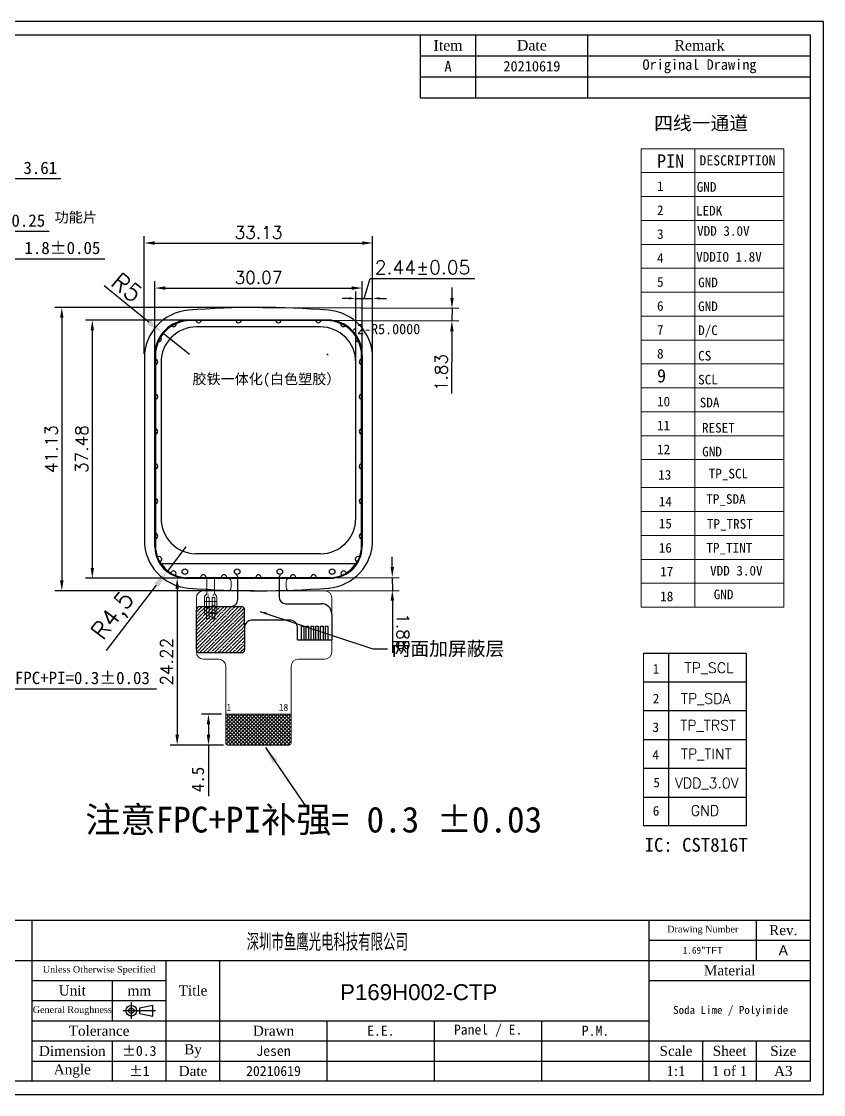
# Model space of a CAD drawing. Header units: millimetres. Extents: x -211 to 1637, y 270 to 770.
# Drawn here: x -93.9 to 22.5, y 455.5 to 611.3 of the extents above; entities that cross this region are included whole.
import ezdxf

# ---------------------------------------------------------------- set-up
doc = ezdxf.new("R2010")
doc.units = ezdxf.units.MM
doc.linetypes.add('CENTER', pattern=[22, 20, -1, 0, -1])
for name, color, linetype in [('BZ', 210, 'Continuous'), ('DIM', 4, 'Continuous'), ('dimension', 3, 'Continuous'), ('FPC', 5, 'Continuous'), ('Frame', 7, 'Continuous'), ('标注', 3, 'Continuous')]:
    doc.layers.add(name, color=color, linetype=linetype)
doc.layers.add('C00-FF-00', color=3, linetype='Continuous', true_color=0x00ff00)
doc.layers.add('DWG', color=7, linetype='Continuous', lineweight=18)
doc.styles.get("Standard").update_dxf_attribs({"font": 'txt', "bigfont": 'gbcbig.shx'})
doc.styles.add('宋体', font='')
doc.styles.get('宋体').set_extended_font_data('SimSun')
doc.dimstyles.new('ISO-25', dxfattribs={"dimtxt": 2.5, "dimasz": 2.5, "dimexe": 1.25, "dimexo": 0.625, "dimtad": 1, "dimtxsty": 'Standard', "dimcen": 2.5, "dimadec": 0, "dimazin": 0, "dimtfac": 1, "dimtmove": 0, "dimatfit": 3, "dimfxl": 1, "dimarcsym": 0})
doc.dimstyles.new('ISO-25$0', dxfattribs={"dimtxt": 1.8, "dimasz": 1.5, "dimexe": 1, "dimexo": 0.625, "dimtad": 1, "dimdsep": 46, "dimtxsty": 'Standard', "dimcen": 2.5, "dimclrd": 3, "dimclre": 3, "dimclrt": 3, "dimadec": 0, "dimazin": 0, "dimtfac": 1, "dimtmove": 0, "dimatfit": 3, "dimfxl": 1, "dimarcsym": 0})
doc.dimstyles.get("Standard").update_dxf_attribs({"dimtxt": 0.18, "dimasz": 0.18, "dimexe": 0.18, "dimexo": 0.0625, "dimgap": 0.09, "dimtad": 0, "dimtih": 1, "dimtoh": 1, "dimdec": 4, "dimzin": 0, "dimdsep": 46, "dimtxsty": 'Standard', "dimcen": 0.09, "dimadec": 0, "dimazin": 0, "dimtfac": 1, "dimtdec": 4, "dimtofl": 0, "dimtmove": 0, "dimatfit": 3, "dimfxl": 1, "dimtolj": 1, "dimtzin": 0, "dimarcsym": 0})
doc.dimstyles.new('副本 (2)Standard', dxfattribs={"dimscale": 2, "dimtxt": 1, "dimasz": 0.5, "dimexe": 0.5, "dimexo": 0.5, "dimgap": 0.3, "dimtad": 1, "dimzin": 0, "dimdsep": 46, "dimtxsty": 'Standard', "dimcen": 0, "dimclrd": 5, "dimclre": 5, "dimclrt": 256, "dimadec": 1, "dimazin": 0, "dimtol": 1, "dimtp": 0.05, "dimtm": 0.05, "dimtfac": 1, "dimtofl": 0, "dimtmove": 1, "dimatfit": 3, "dimfxl": 1, "dimtolj": 1, "dimtzin": 0, "dimarcsym": 0})

# ---------------------------------------------------------------- blocks, each defined once
blk = doc.blocks.new('*D45')
at = {"color": 0, "lineweight": -2}
for p, q in [((-45.56, 566.65), (-45.69, 566.53)), ((-45.38, 566.65), (-45.56, 566.65)), ((-49.54, 562.97), (-49.36, 562.97)), ((-49.45, 562.88), (-49.45, 563.06))]:
    blk.add_line(p, q, dxfattribs=at)
at = {"color": 0}
blk.add_solid([(-45.71, 566.55), (-45.67, 566.5), (-45.82, 566.4)], dxfattribs=at)
at = {"color": 0, "insert": (-40.6, 566.65), "char_height": 1.5, "attachment_point": 5, "style": '宋体'}
blk.add_mtext('\\A1;2-R5.0000', dxfattribs=at)
blk = doc.blocks.new('*D46')
at = {"layer": '标注', "color": 3, "lineweight": -2}
for p, q in [((-100.44, 576.84), (-101.94, 576.84)), ((-98.94, 570.69), (-98.94, 577.84)), ((-98.94, 576.84), (-97.14, 576.84)), ((-97.14, 567.74), (-97.14, 577.84)), ((-95.64, 576.84), (-81.79, 576.84))]:
    blk.add_line(p, q, dxfattribs=at)
at = {"layer": '标注', "color": 3}
for points in [[(-100.44, 577.09), (-100.44, 576.59), (-98.94, 576.84)], [(-95.64, 577.09), (-95.64, 576.59), (-97.14, 576.84)]]:
    blk.add_solid(points, dxfattribs=at)
at = {"layer": '标注', "color": 3, "insert": (-87.95, 578.43), "char_height": 1.8, "attachment_point": 5, "style": '宋体'}
blk.add_mtext('1.8%%P0.05', dxfattribs=at)
blk = doc.blocks.new('*D47')
at = {"color": 5, "lineweight": -2}
for p, q in [((-44.14, 571.11), (-43.27, 574.01)), ((-43.27, 574.01), (-28.07, 574.01)), ((-45.36, 561.43), (-45.36, 572.11)), ((-42.92, 561.43), (-42.92, 572.11)), ((-46.36, 571.11), (-47.36, 571.11)), ((-45.36, 571.11), (-42.92, 571.11)), ((-41.92, 571.11), (-40.92, 571.11))]:
    blk.add_line(p, q, dxfattribs=at)
at = {"color": 5}
for points in [[(-46.36, 571.28), (-46.36, 570.95), (-45.36, 571.11)], [(-41.92, 571.28), (-41.92, 570.95), (-42.92, 571.11)]]:
    blk.add_solid(points, dxfattribs=at)
at = {"insert": (-35.67, 575.61), "char_height": 2, "attachment_point": 5}
blk.add_mtext('\\A1;2.44±0.05', dxfattribs=at)
blk = doc.blocks.new('*D26')
at = {"layer": '标注', "color": 3, "lineweight": -2}
for p, q in [((-100.75, 568.67), (-100.75, 589.52)), ((-97.14, 567.74), (-97.14, 589.52)), ((-102.25, 588.52), (-103.75, 588.52)), ((-100.75, 588.52), (-97.14, 588.52)), ((-95.64, 588.52), (-88.18, 588.52))]:
    blk.add_line(p, q, dxfattribs=at)
at = {"layer": '标注', "color": 3}
for points in [[(-102.25, 588.77), (-102.25, 588.27), (-100.75, 588.52)], [(-95.64, 588.77), (-95.64, 588.27), (-97.14, 588.52)]]:
    blk.add_solid(points, dxfattribs=at)
at = {"layer": '标注', "color": 3, "insert": (-91.16, 590.05), "char_height": 1.8, "attachment_point": 5, "style": '宋体'}
blk.add_mtext('3.61', dxfattribs=at)
blk = doc.blocks.new('*D29')
at = {"layer": '标注', "color": 3, "lineweight": -2}
for p, q in [((-99.19, 568.86), (-99.19, 581.88)), ((-98.94, 568.86), (-98.94, 581.88)), ((-100.69, 580.88), (-102.19, 580.88)), ((-99.19, 580.88), (-98.94, 580.88)), ((-97.44, 580.88), (-89.85, 580.88))]:
    blk.add_line(p, q, dxfattribs=at)
at = {"layer": '标注', "color": 3}
for points in [[(-100.69, 581.13), (-100.69, 580.63), (-99.19, 580.88)], [(-97.44, 581.13), (-97.44, 580.63), (-98.94, 580.88)]]:
    blk.add_solid(points, dxfattribs=at)
at = {"layer": '标注', "color": 3, "insert": (-92.9, 582.4), "char_height": 1.8, "attachment_point": 5, "style": '宋体'}
blk.add_mtext('0.25', dxfattribs=at)
blk = doc.blocks.new('*D7')
at = {"color": 3, "lineweight": -2}
for p, q in [((-99.74, 525.4), (-99.74, 513.41)), ((-99.44, 525.4), (-99.44, 513.41)), ((-101.24, 514.41), (-102.74, 514.41)), ((-99.74, 514.41), (-99.44, 514.41)), ((-97.94, 514.41), (-74.29, 514.41))]:
    blk.add_line(p, q, dxfattribs=at)
at = {"color": 3}
for points in [[(-101.24, 514.66), (-101.24, 514.16), (-99.74, 514.41)], [(-97.94, 514.66), (-97.94, 514.16), (-99.44, 514.41)]]:
    blk.add_solid(points, dxfattribs=at)
at = {"color": 3, "insert": (-85.05, 516), "char_height": 1.8, "attachment_point": 5, "style": '宋体'}
blk.add_mtext('FPC+PI=0.3%%p0.03', dxfattribs=at)
blk = doc.blocks.new('*D9')
at = {"color": 3, "lineweight": -2}
for p, q in [((-64.88, 510.76), (-67.75, 510.76)), ((-66.75, 509.26), (-66.75, 507.76)), ((-64.58, 506.26), (-67.75, 506.26)), ((-66.75, 506.26), (-66.75, 498.86))]:
    blk.add_line(p, q, dxfattribs=at)
at = {"color": 3}
for points in [[(-67, 509.26), (-66.5, 509.26), (-66.75, 510.76)], [(-67, 507.76), (-66.5, 507.76), (-66.75, 506.26)]]:
    blk.add_solid(points, dxfattribs=at)
at = {"color": 3, "insert": (-68.28, 501.28), "char_height": 1.8, "attachment_point": 5, "rotation": 90, "style": '宋体'}
blk.add_mtext('4.5', dxfattribs=at)
blk = doc.blocks.new('*D34')
at = {"color": 3, "lineweight": -2}
for p, q in [((-74.52, 562.53), (-74.52, 573.61)), ((-44.45, 562.53), (-44.45, 573.61)), ((-73.02, 572.61), (-45.95, 572.61))]:
    blk.add_line(p, q, dxfattribs=at)
at = {"color": 3}
for points in [[(-73.02, 572.86), (-73.02, 572.36), (-74.52, 572.61)], [(-45.95, 572.86), (-45.95, 572.36), (-44.45, 572.61)]]:
    blk.add_solid(points, dxfattribs=at)
at = {"color": 3, "insert": (-59.49, 574.14), "char_height": 1.8, "attachment_point": 5}
blk.add_mtext('30.07', dxfattribs=at)
blk = doc.blocks.new('*D35')
at = {"color": 3, "lineweight": -2}
for p, q in [((-60.11, 567.97), (-84.61, 567.97)), ((-83.61, 566.47), (-83.61, 531.98)), ((-60.11, 530.48), (-84.61, 530.48))]:
    blk.add_line(p, q, dxfattribs=at)
at = {"color": 3}
for points in [[(-83.86, 566.47), (-83.36, 566.47), (-83.61, 567.97)], [(-83.86, 531.98), (-83.36, 531.98), (-83.61, 530.48)]]:
    blk.add_solid(points, dxfattribs=at)
at = {"color": 3, "insert": (-85.14, 549.23), "char_height": 1.8, "attachment_point": 5, "rotation": 90}
blk.add_mtext('37.48', dxfattribs=at)
blk = doc.blocks.new('*D36')
at = {"color": 3, "lineweight": -2}
for p, q in [((-60.11, 569.79), (-89.04, 569.79)), ((-88.04, 568.29), (-88.04, 530.16)), ((-60.11, 528.66), (-89.04, 528.66))]:
    blk.add_line(p, q, dxfattribs=at)
at = {"color": 3}
for points in [[(-88.29, 568.29), (-87.79, 568.29), (-88.04, 569.79)], [(-88.29, 530.16), (-87.79, 530.16), (-88.04, 528.66)]]:
    blk.add_solid(points, dxfattribs=at)
at = {"color": 3, "insert": (-89.56, 549.23), "char_height": 1.8, "attachment_point": 5, "rotation": 90}
blk.add_mtext('41.13', dxfattribs=at)
blk = doc.blocks.new('*D37')
at = {"color": 0, "lineweight": -2}
for p, q in [((-81.9, 572.96), (-75.36, 567.68)), ((-69.52, 562.97), (-73.41, 566.11))]:
    blk.add_line(p, q, dxfattribs=at)
at = {"color": 0}
blk.add_solid([(-75.1, 568), (-75.62, 567.35), (-73.41, 566.11)], dxfattribs=at)
at = {"color": 0, "insert": (-78.61, 572.71), "char_height": 2.5, "attachment_point": 5, "rotation": 321.0945}
blk.add_mtext('R5', dxfattribs=at)
blk = doc.blocks.new('*D38')
at = {"color": 0, "lineweight": -2}
for p, q in [((-70.02, 535.04), (-72.76, 531.47)), ((-81.54, 520), (-74.28, 529.48))]:
    blk.add_line(p, q, dxfattribs=at)
at = {"color": 0}
blk.add_solid([(-74.61, 529.73), (-73.95, 529.23), (-72.76, 531.47)], dxfattribs=at)
at = {"color": 0, "insert": (-80.41, 524.9), "char_height": 2.5, "attachment_point": 5, "rotation": 52.563}
blk.add_mtext('R4,5', dxfattribs=at)
blk = doc.blocks.new('*D10')
at = {"color": 3, "lineweight": -2}
for p, q in [((-31.4, 571.17), (-31.39, 572.67)), ((-58.86, 569.79), (-30.4, 569.67)), ((-31.4, 569.67), (-31.41, 567.84)), ((-58.87, 567.97), (-30.41, 567.84)), ((-31.42, 566.34), (-31.46, 557.31))]:
    blk.add_line(p, q, dxfattribs=at)
at = {"color": 3}
for points in [[(-31.65, 571.17), (-31.15, 571.17), (-31.4, 569.67)], [(-31.67, 566.35), (-31.17, 566.34), (-31.41, 567.84)]]:
    blk.add_solid(points, dxfattribs=at)
at = {"color": 3, "insert": (-32.97, 560.34), "char_height": 1.8, "attachment_point": 5, "rotation": 89.7468}
blk.add_mtext('1.83', dxfattribs=at)
blk = doc.blocks.new('*D39')
at = {"color": 3, "lineweight": -2}
for p, q in [((-40.07, 532.1), (-40.08, 533.6)), ((-58.47, 530.54), (-39.07, 530.6)), ((-40.07, 530.6), (-40.06, 528.72)), ((-58.46, 528.66), (-39.06, 528.72)), ((-40.06, 527.22), (-40.03, 519.67))]:
    blk.add_line(p, q, dxfattribs=at)
at = {"color": 3}
for points in [[(-39.82, 532.1), (-40.32, 532.1), (-40.07, 530.6)], [(-39.81, 527.22), (-40.31, 527.22), (-40.06, 528.72)]]:
    blk.add_solid(points, dxfattribs=at)
at = {"color": 3, "insert": (-38.52, 522.7), "char_height": 1.8, "attachment_point": 5, "rotation": 270.1799}
blk.add_mtext('1.88', dxfattribs=at)
blk = doc.blocks.new('*D42')
at = {"color": 3, "lineweight": -2}
for p, q in [((-76.06, 563.07), (-76.06, 580.15)), ((-42.92, 563.07), (-42.92, 580.15)), ((-74.56, 579.15), (-44.42, 579.15))]:
    blk.add_line(p, q, dxfattribs=at)
at = {"color": 3}
for points in [[(-74.56, 579.4), (-74.56, 578.9), (-76.06, 579.15)], [(-44.42, 579.4), (-44.42, 578.9), (-42.92, 579.15)]]:
    blk.add_solid(points, dxfattribs=at)
at = {"color": 3, "insert": (-59.49, 580.68), "char_height": 1.8, "attachment_point": 5}
blk.add_mtext('33.13', dxfattribs=at)
blk = doc.blocks.new('*D43')
at = {"color": 3, "lineweight": -2}
for p, q in [((-63.12, 530.48), (-72.29, 530.48)), ((-71.29, 528.98), (-71.29, 507.76)), ((-64.58, 506.26), (-72.29, 506.26))]:
    blk.add_line(p, q, dxfattribs=at)
at = {"color": 3}
for points in [[(-71.54, 528.98), (-71.04, 528.98), (-71.29, 530.48)], [(-71.54, 507.76), (-71.04, 507.76), (-71.29, 506.26)]]:
    blk.add_solid(points, dxfattribs=at)
at = {"color": 3, "insert": (-72.81, 518.37), "char_height": 1.8, "attachment_point": 5, "rotation": 90}
blk.add_mtext('24.22', dxfattribs=at)

msp = doc.modelspace()

# ---------------------------------------------------------------- hatches: boundary and pattern name
h = msp.add_hatch()
h.set_pattern_fill('ANSI35', color=256, scale=3, style=0)
h.set_pattern_definition([(45, (-527.4748, 414.4724), (-0.5303301, 0.5303301), []), (45, (-526.9445, 414.4724), (-0.5303301, 0.5303301), [0.9375, -0.1875, 0, -0.1875])])
h.paths.add_polyline_path([(-61.99765, 519.65227, 0.414213562), (-61.49765, 520.15227), (-61.49765, 523.38451), (-61.49765, 525.88451, 0.414213562), (-61.99765, 526.38451), (-63.49765, 526.38451), (-67.99765, 526.38451, 0.414213562), (-68.49765, 525.88451), (-68.49765, 520.15227, 0.414213562), (-67.99765, 519.65227)])
at = {"layer": 'DWG'}
h = msp.add_hatch(dxfattribs=at)
h.set_pattern_fill('ANSI37', color=0, scale=3, style=0)
h.set_pattern_definition([(45, (-273.08664, 436.4621), (-0.26516504, 0.26516504), []), (135, (-273.08664, 436.4621), (-0.26516504, -0.26516504), [])])
h.paths.add_polyline_path([(-55.0512, 506.25962, 0.414213562), (-54.7512, 506.55962), (-54.7512, 510.75983), (-64.2512, 510.75983), (-64.2512, 506.55962, 0.414213562), (-63.9512, 506.25962)])

# ---------------------------------------------------------------- linework, layer by layer
at = {"color": 0}
for p, q in [((-36.02936, 609.36594), (-36.02936, 600.2421)), ((-36.02936, 600.2421), (20.5778, 600.2421))]:
    msp.add_line(p, q, dxfattribs=at)
at = {"linetype": 'Continuous', "lineweight": 0}
for p, q in [((3.86439, 526.28335), (3.86439, 592.84252)), ((-3.92095, 589.37031), (16.76908, 589.37031)), ((-3.92095, 585.8981), (16.76908, 585.8981)), ((-3.92095, 582.42589), (16.76908, 582.42589)), ((-3.92095, 578.95368), (16.76908, 578.95368)), ((-3.92095, 575.48148), (16.76908, 575.48148)), ((-3.92095, 572.00927), (16.76908, 572.00927)), ((-3.92095, 568.53706), (16.76908, 568.53706)), ((-3.92095, 565.06485), (16.76908, 565.06485)), ((-3.92095, 561.59264), (16.76908, 561.59264)), ((-3.92095, 558.12043), (16.76908, 558.12043)), ((-3.92095, 554.64822), (16.76908, 554.64822)), ((-3.92095, 551.17601), (16.76908, 551.17601)), ((-3.92095, 547.7038), (16.76908, 547.7038)), ((-3.92095, 543.64439), (16.76908, 543.64439)), ((-3.92095, 540.17219), (16.76908, 540.17219)), ((-3.92095, 536.69998), (16.76908, 536.69998)), ((-3.92095, 533.22777), (16.76908, 533.22777)), ((-3.92095, 529.75556), (16.76908, 529.75556)), ((-3.92095, 526.28335), (16.76908, 526.28335))]:
    msp.add_line(p, q, dxfattribs=at)
at = {"color": 6, "linetype": 'Continuous'}
for p, q in [((-69.37559, 567.96851), (-49.60359, 567.96851)), ((-74.52559, 535.18451), (-74.52559, 562.81851)), ((-44.45359, 562.81851), (-44.45359, 535.18451)), ((-45.25459, 532.58451), (-73.72458, 532.58451))]:
    msp.add_line(p, q, dxfattribs=at)
at = {"color": 3}
for p, q in [((-50.51165, 566.96851), (-68.48365, 566.96851)), ((-73.63365, 561.81851), (-73.63365, 539.18451)), ((-45.36165, 539.18451), (-45.36165, 561.81851)), ((-50.48958, 534.03456), (-68.63959, 534.03456))]:
    msp.add_line(p, q, dxfattribs=at)
at = {"color": 7, "linetype": 'Continuous'}
for p, q in [((-76.057, 562.4476), (-76.057, 536.00542)), ((-42.92217, 536.00542), (-42.92217, 562.4476))]:
    msp.add_line(p, q, dxfattribs=at)
at = {"color": 0, "linetype": 'ByBlock'}
for p, q in [((-3.61833, 519.62105), (11.29245, 519.62105)), ((0.09401, 494.54895), (0.09401, 519.62105)), ((11.29245, 519.62105), (11.29245, 494.54895)), ((-3.61833, 515.44237), (11.29245, 515.44237)), ((-3.61833, 511.26369), (11.29245, 511.26369)), ((-3.61833, 507.085), (11.29245, 507.085)), ((-3.61833, 502.90632), (11.29245, 502.90632)), ((-3.61833, 498.72764), (11.29245, 498.72764)), ((11.29245, 494.54895), (-3.61833, 494.54895))]:
    msp.add_line(p, q, dxfattribs=at)
at = {"linetype": 'Continuous', "lineweight": 0}
msp.add_lwpolyline([(-3.92095, 526.28335), (-3.92095, 592.84252), (16.76908, 592.84252), (16.76908, 526.28335)], dxfattribs=at)
at = {"color": 7, "linetype": 'Continuous'}
for centre, radius, start, end in [((-69.08959, 562.4476), 6.96742, 94.5206123, 180), ((-59.48959, 441.02651), 128.76742, 85.4793877, 94.5206123), ((-49.88959, 562.4476), 6.96742, 0, 85.4793877), ((-69.08959, 536.00542), 6.96742, 180, 265.4793877), ((-49.88959, 536.00542), 6.96742, 274.5206123, 0), ((-59.48959, 657.42651), 128.76742, 265.4793877, 274.5206123)]:
    msp.add_arc(centre, radius, start, end, dxfattribs=at)
at = {"color": 6, "linetype": 'Continuous'}
for centre, radius, start, end in [((-69.37559, 562.81851), 5.15, 90, 180), ((-49.60359, 562.81851), 5.15, 0, 90), ((-69.78911, 535.22033), 4.73661, 180.4332691, 213.8125775), ((-49.19006, 535.22033), 4.73661, 326.1874225, 359.5667309)]:
    msp.add_arc(centre, radius, start, end, dxfattribs=at)
at = {"color": 3}
for centre, start, end in [((-68.48365, 561.81851), 90, 180), ((-50.51165, 561.81851), 0, 90), ((-68.48365, 539.18451), 180, 268.2648481), ((-50.51165, 539.18451), 270.245537, 0)]:
    msp.add_arc(centre, 5.15, start, end, dxfattribs=at)
at = {"layer": 'BZ'}
for p, q in [((-49.45297, 567.96851), (-69.52297, 567.96851)), ((-74.52297, 535.03851), (-74.52297, 562.96851)), ((-44.45297, 535.03851), (-44.45297, 562.96851)), ((-48.95297, 530.53851), (-70.02297, 530.53851))]:
    msp.add_line(p, q, dxfattribs=at)
for centre in [(-70.17797, 531.43851), (-62.58797, 531.43851), (-56.38797, 531.43851), (-48.79797, 531.43851)]:
    msp.add_circle(centre, 0.4, dxfattribs=at)
for centre, radius, start, end in [((-69.52297, 562.96851), 5, 90, 180), ((-71.82211, 567.40865), 0.4, 209.6812561, 25.0696623), ((-68.17297, 567.96851), 0.4, 180, 0), ((-62.38297, 567.96851), 0.4, 180, 0), ((-56.59297, 567.96851), 0.4, 180, 0), ((-50.80297, 567.96851), 0.4, 180, 0), ((-49.45297, 562.96851), 5, 0, 90), ((-47.15383, 567.40865), 0.4, 154.9303377, 330.3187439), ((-73.97792, 565.23863), 0.4, 245.2902247, 60.7053391), ((-44.99803, 565.23863), 0.4, 119.2946609, 294.7097753), ((-74.52297, 561.90351), 0.4, 270, 90), ((-44.45297, 561.90351), 0.4, 90, 270), ((-74.52297, 556.84351), 0.4, 270, 90), ((-44.45297, 556.84351), 0.4, 90, 270), ((-74.52297, 551.78351), 0.4, 270, 90), ((-44.45297, 551.78351), 0.4, 90, 270), ((-74.52297, 546.72351), 0.4, 270, 90), ((-44.45297, 546.72351), 0.4, 90, 270), ((-74.52297, 541.66351), 0.4, 270, 90), ((-44.45297, 541.66351), 0.4, 90, 270), ((-74.52297, 536.60351), 0.4, 270, 90), ((-44.45297, 536.60351), 0.4, 90, 270), ((-70.02297, 535.03851), 4.5, 180, 270), ((-48.95297, 535.03851), 4.5, 270, 0), ((-73.92929, 533.24109), 0.4, 266.9909652, 142.4264606), ((-45.04666, 533.24109), 0.4, 37.5735394, 273.0090348), ((-71.85539, 531.14849), 0.4, 307.0591535, 182.4946489), ((-47.12055, 531.14849), 0.4, 357.5053511, 232.9408465), ((-67.48797, 530.58851), 0.4, 352.8192442, 187.1807558), ((-64.48797, 530.58851), 0.4, 352.8192442, 187.1807558), ((-59.48797, 530.58851), 0.4, 352.8192442, 187.1807558), ((-54.48797, 530.58851), 0.4, 345.5224878, 194.4775122), ((-51.48797, 530.58851), 0.4, 352.8192442, 187.1807558)]:
    msp.add_arc(centre, radius, start, end, dxfattribs=at)
at = {"layer": 'DIM', "color": 0}
for p, q in [((-49.60197, 567.96851), (-69.37397, 567.96851)), ((-49.60197, 567.88851), (-69.37397, 567.88851)), ((-74.52397, 562.81851), (-74.52397, 535.18451)), ((-74.44397, 562.81851), (-74.44397, 535.18451)), ((-44.53197, 535.18451), (-44.53197, 562.81851)), ((-44.45197, 535.18451), (-44.45197, 562.81851)), ((-69.87397, 530.56451), (-49.10197, 530.56451)), ((-69.87397, 530.48451), (-52.11906, 530.48451)), ((-52.11906, 530.48451), (-49.10197, 530.48451))]:
    msp.add_line(p, q, dxfattribs=at)
for centre, radius, start, end in [((-69.37397, 562.81851), 5.15, 90, 180), ((-69.37397, 562.81851), 5.07, 90, 180), ((-49.60197, 562.81851), 5.15, 0, 90), ((-49.60197, 562.81851), 5.07, 0, 90), ((-69.7875, 535.22033), 4.73661, 180.4332691, 268.9539476), ((-69.7875, 535.22033), 4.65661, 180.4332691, 268.9539476), ((-49.18845, 535.22033), 4.65661, 271.0460524, 359.5667309), ((-49.18845, 535.22033), 4.73661, 271.0460524, 359.5667309)]:
    msp.add_arc(centre, radius, start, end, dxfattribs=at)
at = {"layer": 'DWG', "color": 30, "lineweight": 0}
for p, q in [((-63.45785, 529.15227), (-63.45785, 530.00228)), ((-55.45785, 530.00228), (-55.45785, 529.15227)), ((-63.95785, 528.65227), (-67.49713, 528.65227)), ((-54.95785, 528.65227), (-49.84912, 528.65227)), ((-68.49713, 527.65227), (-68.49713, 519.73285)), ((-67.03157, 527.68687), (-67.03157, 524.58687)), ((-67.03157, 527.68687), (-66.63157, 527.68687)), ((-66.63157, 527.68687), (-66.63157, 524.58687)), ((-66.23157, 527.68687), (-66.23157, 524.58687)), ((-66.23157, 527.68687), (-65.83157, 527.68687)), ((-65.83157, 527.68687), (-65.83157, 524.58687)), ((-48.84912, 527.65227), (-48.84912, 519.73285)), ((-67.49713, 518.73285), (-65.2512, 518.73285)), ((-64.2512, 517.73285), (-64.2512, 506.55962)), ((-54.7512, 517.73285), (-54.7512, 506.55962)), ((-49.84912, 518.73285), (-53.7512, 518.73285)), ((-55.0512, 506.25962), (-63.9512, 506.25962))]:
    msp.add_line(p, q, dxfattribs=at)
at = {"layer": 'DWG', "color": 0}
for p, q in [((-3.61833, 519.62105), (-3.61833, 494.54895)), ((-64.2512, 510.75983), (-54.7512, 510.75983))]:
    msp.add_line(p, q, dxfattribs=at)
at = {"layer": 'DWG', "color": 30, "lineweight": 0}
for points in [[(-67.03157, 524.58687), (-66.63157, 524.58687)], [(-66.23157, 524.58687), (-65.83157, 524.58687)]]:
    msp.add_lwpolyline(points, dxfattribs=at)
for centre, radius, start, end in [((-63.95785, 530.00228), 0.5, 0, 74.6796572), ((-54.95785, 530.00228), 0.5, 105.3203428, 180), ((-67.49713, 527.65227), 1, 90, 180), ((-63.95785, 529.15227), 0.5, 270, 0), ((-54.95785, 529.15227), 0.5, 180, 270), ((-49.84912, 527.65227), 1, 0, 90), ((-67.49713, 519.73285), 1, 180, 270), ((-49.84912, 519.73285), 1, 270, 0), ((-65.2512, 517.73285), 1, 0, 90), ((-53.7512, 517.73285), 1, 90, 180), ((-63.9512, 506.55962), 0.3, 180, 270), ((-55.0512, 506.55962), 0.3, 270, 0)]:
    msp.add_arc(centre, radius, start, end, dxfattribs=at)
at = {"layer": 'FPC', "lineweight": 5}
for p, q in [((-66.98141, 528.44288), (-66.98141, 530.53451)), ((-66.98141, 528.44288), (-66.98141, 530.53451)), ((-65.88174, 528.44288), (-65.88174, 530.53451)), ((-65.88174, 528.44288), (-65.88174, 530.53451)), ((-67.2193, 527.9729), (-67.09368, 528.12718)), ((-67.2193, 527.9729), (-67.09368, 528.12718)), ((-65.64385, 527.9729), (-65.76946, 528.12718)), ((-65.64385, 527.9729), (-65.76946, 528.12718)), ((-67.33157, 527.6572), (-67.33157, 525.38687)), ((-67.33157, 527.6572), (-67.33157, 525.38687)), ((-65.53157, 527.08687), (-67.33157, 527.08687)), ((-67.03157, 527.38687), (-67.03157, 526.38687)), ((-66.63157, 527.08687), (-67.03157, 527.08687)), ((-67.03157, 527.08687), (-67.03157, 526.38687)), ((-66.63157, 526.38687), (-66.63157, 527.38687)), ((-66.63157, 526.38687), (-66.63157, 527.08687)), ((-66.23157, 527.38687), (-66.23157, 526.58687)), ((-66.23157, 527.08687), (-66.23157, 526.58687)), ((-65.83157, 526.58687), (-65.83157, 527.38687)), ((-65.83157, 526.58687), (-65.83157, 527.08687)), ((-65.53157, 527.6572), (-65.53157, 525.38687)), ((-65.53157, 527.6572), (-65.53157, 525.38687)), ((-66.95657, 525.38687), (-67.33157, 525.38687)), ((-66.95657, 525.38687), (-67.33157, 525.38687)), ((-67.03157, 526.08687), (-67.03157, 525.53687)), ((-67.03157, 526.08687), (-67.03157, 525.53687)), ((-66.63157, 525.53687), (-66.63157, 526.08687)), ((-66.63157, 525.53687), (-66.63157, 526.08687)), ((-66.23157, 526.28687), (-66.23157, 525.53687)), ((-66.23157, 526.28687), (-66.23157, 525.53687)), ((-65.53157, 525.38687), (-65.90657, 525.38687)), ((-65.53157, 525.38687), (-65.90657, 525.38687)), ((-65.83157, 526.28687), (-65.83157, 525.53687)), ((-65.83157, 526.28687), (-65.83157, 525.53687))]:
    msp.add_line(p, q, dxfattribs=at)
at = {"layer": 'FPC', "color": 2}
for p, q in [((-62.49765, 527.38451), (-62.49765, 530.58451)), ((-56.49765, 530.58451), (-56.49765, 527.78451)), ((-55.49765, 526.78451), (-50.34765, 526.78451)), ((-68.49765, 520.15227), (-68.49765, 525.88451)), ((-67.99765, 526.38451), (-63.49765, 526.38451)), ((-63.49765, 526.38451), (-61.99765, 526.38451)), ((-61.49765, 523.38451), (-61.49765, 525.88451)), ((-48.84765, 525.28451), (-48.84765, 521.55227)), ((-54.84765, 524.38451), (-60.49765, 524.38451)), ((-53.26459, 521.55227), (-53.26459, 523.55227)), ((-53.26459, 523.55227), (-52.91459, 523.55227)), ((-52.91459, 523.55227), (-52.91459, 521.55227)), ((-52.56459, 521.55227), (-52.56459, 523.55227)), ((-52.56459, 523.55227), (-52.21459, 523.55227)), ((-52.21459, 523.55227), (-52.21459, 521.55227)), ((-51.86459, 521.55227), (-51.86459, 523.55227)), ((-51.86459, 523.55227), (-51.51459, 523.55227)), ((-51.51459, 523.55227), (-51.51459, 521.55227)), ((-51.16459, 521.55227), (-51.16459, 523.55227)), ((-51.16459, 523.55227), (-50.81459, 523.55227)), ((-50.81459, 523.55227), (-50.81459, 521.55227)), ((-50.46459, 521.55227), (-50.46459, 523.55227)), ((-50.46459, 523.55227), (-50.11459, 523.55227)), ((-50.11459, 523.55227), (-50.11459, 521.55227)), ((-49.76459, 521.55227), (-49.76459, 523.55227)), ((-49.76459, 523.55227), (-49.41459, 523.55227)), ((-49.41459, 523.55227), (-49.41459, 521.55227)), ((-61.49765, 523.38451), (-61.49765, 520.15227)), ((-53.84765, 521.55227), (-53.84765, 523.38451)), ((-53.84765, 521.55227), (-48.84765, 521.55227)), ((-53.26459, 521.55227), (-52.91459, 521.55227)), ((-52.56459, 521.55227), (-52.21459, 521.55227)), ((-51.86459, 521.55227), (-51.51459, 521.55227)), ((-51.16459, 521.55227), (-50.81459, 521.55227)), ((-50.46459, 521.55227), (-50.11459, 521.55227)), ((-49.76459, 521.55227), (-49.41459, 521.55227)), ((-61.99765, 519.65227), (-67.99765, 519.65227))]:
    msp.add_line(p, q, dxfattribs=at)
at = {"layer": 'FPC', "lineweight": 5}
msp.add_lwpolyline([(-66.70657, 525.38687), (-66.15657, 525.38687)], dxfattribs=at)
at = {"layer": 'FPC', "lineweight": 5, "ltscale": 2}
msp.add_lwpolyline([(-66.70657, 525.38687), (-66.15657, 525.38687)], dxfattribs=at)
at = {"layer": 'FPC', "lineweight": 5}
for centre in [(-66.03157, 526.43687), (-66.03157, 526.43687), (-66.83157, 526.23687), (-66.83157, 526.23687)]:
    msp.add_circle(centre, 0.125, dxfattribs=at)
at = {"layer": 'FPC', "color": 2}
for centre, radius, start, end in [((-62.99765, 530.58451), 0.5, 0, 53.1301023), ((-55.99765, 530.58451), 0.5, 126.8698977, 180), ((-63.49765, 527.38451), 1, 270, 0), ((-55.49765, 527.78451), 1, 180, 270), ((-50.34765, 525.28451), 1.5, 0, 90), ((-67.99765, 525.88451), 0.5, 90, 180), ((-61.99765, 525.88451), 0.5, 0, 90), ((-60.49765, 523.38451), 1, 90, 180), ((-54.84765, 523.38451), 1, 0, 90), ((-67.99765, 520.15227), 0.5, 180, 270), ((-61.99765, 520.15227), 0.5, 270, 0)]:
    msp.add_arc(centre, radius, start, end, dxfattribs=at)
at = {"layer": 'FPC', "lineweight": 5}
for centre, radius, start, end in [((-67.48141, 528.44288), 0.5, 320.8461139, 360), ((-65.38174, 528.44288), 0.5, 180, 219.1538861), ((-66.83157, 527.6572), 0.5, 140.8461139, 180), ((-66.03157, 526.43687), 0.25, 143.1301024, 216.8698976), ((-66.03157, 526.43687), 0.25, 143.1301024, 216.8698976), ((-66.03157, 526.43687), 0.25, 323.1301024, 36.8698976), ((-66.03157, 526.43687), 0.25, 323.1301024, 36.8698976), ((-66.03157, 527.6572), 0.5, 360, 39.1538861), ((-66.83157, 526.23687), 0.25, 143.1301024, 216.8698976), ((-66.83157, 526.23687), 0.25, 143.1301024, 216.8698976), ((-66.83157, 525.38687), 0.25, 143.1301024, 180), ((-66.83157, 525.38687), 0.25, 143.1301024, 180), ((-66.83157, 525.38687), 0.125, 360, 180), ((-66.83157, 525.38687), 0.125, 360, 180), ((-66.83157, 526.23687), 0.25, 323.1301024, 36.8698976), ((-66.83157, 526.23687), 0.25, 323.1301024, 36.8698976), ((-66.83157, 525.38687), 0.25, 360, 36.8698976), ((-66.83157, 525.38687), 0.25, 360, 36.8698976), ((-66.03157, 525.38687), 0.25, 143.1301024, 180), ((-66.03157, 525.38687), 0.25, 143.1301024, 180), ((-66.03157, 525.38687), 0.125, 360, 180), ((-66.03157, 525.38687), 0.125, 360, 180), ((-66.03157, 525.38687), 0.25, 360, 36.8698976), ((-66.03157, 525.38687), 0.25, 360, 36.8698976)]:
    msp.add_arc(centre, radius, start, end, dxfattribs=at)
at = {"layer": 'Frame', "color": 7}
for p, q in [((-27.91928, 600.2421), (-27.91928, 609.36594)), ((-11.69912, 600.2421), (-11.69912, 609.36594)), ((-36.02936, 606.32466), (20.5778, 606.32466)), ((-36.02936, 603.28338), (20.5778, 603.28338)), ((-36.02936, 603.28338), (20.5778, 603.28338)), ((-115.72831, 480.84875), (20.5778, 480.84875)), ((-92.36155, 457.48198), (-92.36155, 480.84875)), ((-2.78896, 457.48198), (-2.78896, 480.84875)), ((12.78888, 475.00705), (12.78888, 480.84875)), ((-2.78896, 477.9279), (20.5778, 477.9279)), ((-115.72831, 475.00705), (20.5778, 475.00705)), ((-72.88925, 457.48198), (-72.88925, 475.00705)), ((-65.10033, 457.48198), (-65.10033, 475.00705)), ((-92.36155, 472.08621), (-72.88925, 472.08621)), ((-80.67817, 466.24452), (-80.67817, 472.08621)), ((-2.78896, 472.08621), (20.5778, 472.08621)), ((-92.36155, 469.16536), (-72.88925, 469.16536)), ((-92.36155, 466.24452), (-2.78896, 466.24452)), ((-49.52248, 457.48198), (-49.52248, 466.24452)), ((-33.94464, 457.48198), (-33.94464, 466.24452)), ((-18.3668, 457.48198), (-18.3668, 466.24452)), ((-92.36155, 463.32367), (20.5778, 463.32367)), ((-80.67817, 457.48198), (-80.67817, 463.32367)), ((4.99996, 457.48198), (4.99996, 463.32367)), ((12.78888, 457.48198), (12.78888, 463.32367)), ((-92.36155, 460.40283), (20.5778, 460.40283))]:
    msp.add_line(p, q, dxfattribs=at)
at = {"layer": 'Frame', "color": 7, "linetype": 'CENTER'}
for p, q in [((-74.44703, 467.70494), (-79.12038, 467.70494)), ((-77.95205, 468.87328), (-77.95205, 466.5366))]:
    msp.add_line(p, q, dxfattribs=at)
at = {"layer": 'Frame', "color": 7}
for points in [[(22.52503, 611.31317), (-211.14259, 611.31317), (-211.14259, 455.53475), (22.52503, 455.53475)], [(20.5778, 457.48198), (-209.19536, 457.48198), (-209.19536, 609.36594), (20.5778, 609.36594)], [(-74.83648, 466.92605), (-74.83648, 468.48383), (-76.78371, 468.09439), (-76.78371, 467.3155)]]:
    msp.add_lwpolyline(points, close=True, dxfattribs=at)
for radius in [0.77889, 0.38945]:
    msp.add_circle((-77.95205, 467.70494), radius, dxfattribs=at)

# ---------------------------------------------------------------- texts
at = {"linetype": 'Continuous', "lineweight": 0, "style": '宋体'}
for s, height, p in [('PIN', 1.929005, (-1.64195, 590.09378)), ('DESCRIPTION', 1.4761103, (4.50938, 590.40832)), ('1', 1.4, (-1.64195, 586.69044)), ('GND', 1.4, (4.12841, 586.58862)), ('2', 1.4, (-1.64195, 583.21823)), ('LEDK', 1.4, (4.00566, 583.14231)), ('3', 1.4, (-1.64195, 579.74602)), ('VDD 3.0V', 1.4, (4.17557, 580.19991)), ('4', 1.4, (-1.64195, 576.27381)), ('VDDIO 1.8V', 1.4, (4.03873, 576.43727)), ('5', 1.4, (-1.64195, 572.80161)), ('GND', 1.4, (4.32634, 572.73274)), ('6', 1.4, (-1.64195, 569.3294)), ('GND', 1.4, (4.32634, 569.26053)), ('7', 1.4, (-1.64195, 565.85719)), ('D/C', 1.4, (4.32634, 565.78832)), ('8', 1.4, (-1.64195, 562.38498)), ('CS', 1.4, (4.32634, 562.09074)), ('9', 1.92893, (-1.64195, 558.91277)), ('SCL', 1.4, (4.32634, 558.61853)), ('10', 1.4, (-1.64195, 555.44056)), ('SDA', 1.4, (4.56008, 555.28608)), ('11', 1.4, (-1.64195, 551.96835)), ('RESET', 1.4, (4.88625, 551.62751)), ('12', 1.4, (-1.64195, 548.49614)), ('GND', 1.4, (4.91622, 548.16917)), ('13', 1.4, (-1.47381, 544.79843)), ('14', 1.4, (-1.39002, 540.92552)), ('15', 1.4, (-1.39002, 537.72188)), ('16', 1.4, (-1.39002, 534.2113)), ('17', 1.4, (-1.19806, 530.73909)), ('18', 1.4, (-1.18348, 527.15647)), ('1', 1.4, (-2.26577, 516.64388)), ('2', 1.4, (-2.26577, 512.3114)), ('3', 1.4, (-2.31108, 508.16003)), ('4', 1.4, (-2.31108, 504.14449)), ('5', 1.4, (-2.17515, 500.12895)), ('6', 1.4, (-2.26577, 496.02286))]:
    msp.add_text(s, height=height, dxfattribs=at).set_placement(p)
at = {"color": 1, "insert": (-69.07968, 560.1615), "char_height": 1.5, "width": 44.0797037, "attachment_point": 1, "style": '宋体'}
msp.add_mtext('胶铁一体化(白色塑胶）', dxfattribs=at)
at = {"linetype": 'Continuous', "lineweight": 0, "char_height": 1.4, "attachment_point": 1, "style": '宋体'}
for s, width, insert in [('{\\C1;TP_SCL}', 4.5127671, (5.86524, 546.37767)), ('{\\C1;TP_SDA}', 4.5127671, (5.50313, 542.68751)), ('{\\C1;TP_TRST}', 4.5127671, (5.59301, 539.07463)), ('\\pt2.8;{\\C1;TP_TINT}', 4.5127671, (5.51344, 535.60883)), ('{\\C1;VDD 3.0V}', 8.7600972, (6.05825, 532.28277)), ('{\\C1;GND}', 4.5127671, (6.5856, 528.83722))]:
    msp.add_mtext_dynamic_manual_height_columns(s, width=width, gutter_width=1, heights=[0], dxfattribs=dict(at, insert=insert))
at = {"color": 251, "linetype": 'ByBlock', "attachment_point": 1}
for s, width, insert, char_height in [('{\\C1;TP_SCL}', 4.5127671, (2.34586, 518.23854), 1.5), ('{\\C1;TP_SDA}', 4.5127671, (1.8135, 513.75526), 1.5), ('{\\C1;TP_TRST}', 4.5127671, (1.73082, 509.88583), 1.5), ('\\pt3;{\\C1;TP_TINT}', 4.5127671, (1.81189, 505.73264), 1.5), ('{\\C1;VDD_3.0V}', 4.5127671, (0.95303, 501.50693), 1.5), ('{\\C1;GND}', 4.5127671, (3.25619, 497.50054), 1.5), ('{\\fSimSun|b0|i0|c134|p2;\\C54;\\c39321;IC: CST816T}', 16.1538418, (-3.44499, 492.78423), 2)]:
    msp.add_mtext_dynamic_manual_height_columns(s, width=width, gutter_width=1, heights=[0], dxfattribs=dict(at, insert=insert, char_height=char_height))
at = {"char_height": 1, "width": 1.486908, "attachment_point": 3, "style": '宋体'}
for s, insert in [('1', (-63.45347, 512.24021)), ('18', (-55.16766, 512.24861))]:
    msp.add_mtext(s, dxfattribs=dict(at, insert=insert))
at = {"layer": 'C00-FF-00', "insert": (-84.63615, 497.32113), "char_height": 3.7467625, "width": 98.8175547, "attachment_point": 1}
msp.add_mtext('{\\fNSimSun|b0|i0|c134|p49;注意FPC+PI补强= 0.3 %%P0.03}', dxfattribs=at)
at = {"layer": 'dimension', "color": 7, "insert": (-47.64573, 471.55303), "char_height": 2.3144342, "width": 256.1748691, "attachment_point": 1, "style": '宋体'}
msp.add_mtext('{\\fArial|b0|i0|c0|p32;P169H002\\fArial|b0|i0|c186|p32;-CTP}', dxfattribs=at)
at = {"layer": 'DWG', "color": 30, "lineweight": 0, "style": '宋体'}
for s, p in [('K', (-66.97688, 527.77694)), ('A', (-66.18199, 527.80185))]:
    msp.add_text(s, height=0.4066, rotation=360, dxfattribs=at).set_placement(p)
at = {"layer": 'FPC', "color": 2, "char_height": 2, "width": 25.3636226, "attachment_point": 1}
for s, insert in [('{\\fNSimSun|b0|i0|c134|p49;四线一通道}', (-2.06046, 597.5507)), ('{\\fNSimSun|b0|i0|c134|p49;两面加屏蔽层}', (-40.17694, 521.26122))]:
    msp.add_mtext(s, dxfattribs=dict(at, insert=insert))
at = {"layer": 'Frame', "color": 7, "attachment_point": 5, "style": '宋体'}
for s, insert, char_height in [('{\\fTimes New Roman|b0|i0|c0|p18;Item}', (-31.97432, 607.8453), 1.52064), ('{\\fTimes New Roman|b0|i0|c0|p18;Date}', (-19.8092, 607.8453), 1.52064), ('{\\fTimes New Roman|b0|i0|c0|p18;Remark}', (4.52104, 607.8453), 1.52064), ('A', (-31.97432, 604.80402), 1.52064), ('20210619', (-19.8092, 604.80402), 1.52064), ('Original Drawing', (4.52104, 604.80402), 1.52064), ('{\\fTimes New Roman|b0|i0|c0|p18;Drawing Number}', (4.99996, 479.38832), 0.9736151), ('{\\fTimes New Roman|b0|i0|c0|p18;Rev.}', (16.68334, 479.38832), 1.4604227), ('1.69"{\\fArial|b0|i0|c0|p32;TFT}', (4.99996, 476.46748), 0.9736151), ('{\\fArial|b0|i0|c0|p32;A}', (16.68334, 476.46748), 1.4604227), ('{\\fTimes New Roman|b0|i0|c0|p18;Unless Otherwise Specified}', (-82.6254, 473.54663), 0.9736151), ('{\\fTimes New Roman|b0|i0|c0|p18;Material}', (8.89442, 473.54663), 1.4604227), ('{\\fTimes New Roman|b0|i0|c0|p18;Unit}', (-86.51986, 470.62579), 1.4604227), ('{\\fTimes New Roman|b0|i0|c0|p18;mm}', (-76.78371, 470.62579), 1.4604227), ('{\\fTimes New Roman|b0|i0|c0|p18;Title}', (-68.99479, 470.62579), 1.4604227), ('{\\fTimes New Roman|b0|i0|c0|p18;General Roughness}', (-86.51986, 467.70494), 0.9736151), ('Soda Lime / Polyimide', (9.04325, 467.64336), 1.1683381), ('Panel / E.', (-26.15572, 464.7841), 1.460423), ('{\\fTimes New Roman|b0|i0|c0|p18;Tolerance}', (-82.6254, 464.7841), 1.4604227), ('{\\fTimes New Roman|b0|i0|c0|p18;Drawn}', (-57.31141, 464.7841), 1.4604227), ('E.E.', (-41.73356, 464.7841), 1.460423), ('P.M.', (-10.57788, 464.7841), 1.460423), ('%%p0.3', (-76.78371, 461.86325), 1.460423), ('{\\fTimes New Roman|b0|i0|c0|p18;By}', (-68.99479, 461.86325), 1.4604227), ('{\\fTimes New Roman|b0|i0|c0|p18;Scale}', (1.1055, 461.86325), 1.4604227), ('{\\fTimes New Roman|b0|i0|c0|p18;Sheet}', (8.89442, 461.86325), 1.4604227), ('{\\fTimes New Roman|b0|i0|c0|p18;Dimension}', (-86.51986, 461.86325), 1.4604227), ('Jesen', (-57.31141, 461.86325), 1.460423), ('{\\fTimes New Roman|b0|i0|c0|p18;Size}', (16.68334, 461.86325), 1.4604227), ('{\\fTimes New Roman|b0|i0|c0|p18;Angle}', (-86.51986, 458.94241), 1.4604227), ('%%p1', (-76.78371, 458.94241), 1.460423), ('{\\fTimes New Roman|b0|i0|c0|p18;Date}', (-68.99479, 458.94241), 1.4604227), ('20210619', (-57.31141, 458.94241), 1.460423), ('{\\fTimes New Roman|b0|i0|c0|p18;1:1}', (1.1055, 458.94241), 1.4604227), ('{\\fTimes New Roman|b0|i0|c0|p18;1 of 1}', (8.89442, 458.94241), 1.4604227), ('{\\fTimes New Roman|b0|i0|c0|p18;A3}', (16.68334, 458.94241), 1.4604227)]:
    msp.add_mtext(s, dxfattribs=dict(at, insert=insert, char_height=char_height))
at = {"layer": 'Frame', "insert": (-49.50346, 477.65315), "char_height": 2.5, "attachment_point": 5}
msp.add_mtext('深圳市鱼鹰光电科技有限公司', dxfattribs=at)
at = {"layer": '标注', "insert": (-89.08, 583.64318), "char_height": 1.5, "width": 25.3636226, "attachment_point": 1}
msp.add_mtext('{\\fNSimSun|b0|i0|c134|p49;功能片}', dxfattribs=at)

# ---------------------------------------------------------------- dimensions: what is measured, and where the dimension line sits
for p1, p2, distance, picture, middle in [((-76.057, 562.4476), (-42.92217, 562.4476), 16.70698, '*D42', (-59.48959, 580.67958)), ((-74.52297, 561.90351), (-44.45197, 561.90351), 10.71, '*D34', (-59.48747, 574.13851)), ((-59.48959, 569.79393), (-59.48959, 528.65909), -28.5462, '*D36', (-89.56079, 549.22651)), ((-59.09111, 530.53851), (-59.08521, 528.65973), 19.02476, '*D39', (-38.51663, 522.69929))]:
    dim = msp.add_aligned_dim(p1=p1, p2=p2, distance=distance, dimstyle='ISO-25$0')
    dim.commit()
    dim.dimension.update_dxf_attribs({"geometry": picture, "text_midpoint": middle})
dim = msp.add_linear_dim(base=(-42.92217, 571.11358), p1=(-45.36165, 560.43273), p2=(-42.92217, 560.43273), dimstyle='副本 (2)Standard')
dim.commit()
dim.dimension.update_dxf_attribs({"geometry": '*D47', "text_midpoint": (-42.67191, 575.61358)})
for center, mpoint, picture, middle in [((-69.52297, 562.96851), (-73.41389, 566.1087), '*D37', (-79.79103, 571.25541)), ((-70.02297, 535.03851), (-72.75847, 531.46541), '*D38', (-78.75148, 523.63735))]:
    dim = msp.add_radius_dim(center=center, mpoint=mpoint, dimstyle='ISO-25')
    dim.commit()
    dim.dimension.update_dxf_attribs({"geometry": picture, "text_midpoint": middle, "dimtype": 164})
dim = msp.add_linear_dim(base=(-31.41288, 567.84441), p1=(-59.48959, 569.79393), p2=(-59.49765, 567.96851), angle=269.7468327, dimstyle='ISO-25$0')
dim.commit()
dim.dimension.update_dxf_attribs({"geometry": '*D10', "text_midpoint": (-31.44608, 560.33073), "dimtype": 161})
for base, p1, p2, picture, middle in [((-83.61498, 530.48451), (-59.48959, 567.96851), (-59.48959, 530.48451), '*D35', (-85.13998, 549.22651)), ((-71.28936, 506.25962), (-62.49765, 530.48451), (-63.9512, 506.25962), '*D43', (-72.81436, 518.37207))]:
    dim = msp.add_linear_dim(base=base, p1=p1, p2=p2, angle=90, dimstyle='ISO-25$0')
    dim.commit()
    dim.dimension.update_dxf_attribs({"geometry": picture, "text_midpoint": middle})
dim = msp.add_radius_dim(center=(-49.45297, 562.96851), mpoint=(-45.8188, 566.40258), text='2-<>', dimstyle='Standard', override={"dimtxt": 1.5, "dimtxsty": '宋体'})
dim.commit()
dim.dimension.update_dxf_attribs({"geometry": '*D45', "text_midpoint": (-40.59548, 566.64983)})
dim = msp.add_linear_dim(base=(-99.74425, 514.41307), p1=(-99.44425, 526.02063), p2=(-99.74425, 526.02063), angle=180, text='FPC+PI=<>%%p0.03', dimstyle='ISO-25$0', override={"dimtxsty": '宋体'})
dim.commit()
dim.dimension.update_dxf_attribs({"geometry": '*D7', "text_midpoint": (-85.04925, 514.41307), "dimtype": 160})
dim = msp.add_linear_dim(base=(-66.75425, 510.75983), p1=(-63.9512, 506.25962), p2=(-64.2512, 510.75983), angle=90, dimstyle='ISO-25$0', override={"dimtxsty": '宋体'})
dim.commit()
dim.dimension.update_dxf_attribs({"geometry": '*D9', "text_midpoint": (-66.75425, 501.27525), "dimtype": 160})
at = {"layer": '标注'}
for base, p1, p2, picture, middle in [((-97.14425, 588.52211), (-100.75373, 568.04241), (-97.14425, 567.11806), '*D26', (-91.16425, 590.04711)), ((-98.94425, 580.87656), (-99.19425, 568.23627), (-98.94425, 568.23627), '*D29', (-92.89925, 582.40156))]:
    dim = msp.add_linear_dim(base=base, p1=p1, p2=p2, dimstyle='ISO-25$0', override={"dimtxsty": '宋体'}, dxfattribs=at)
    dim.commit()
    dim.dimension.update_dxf_attribs({"geometry": picture, "text_midpoint": middle})
dim = msp.add_linear_dim(base=(-98.94425, 576.8442), p1=(-97.14425, 567.11806), p2=(-98.94425, 570.06166), text='<>%%P0.05', dimstyle='ISO-25$0', override={"dimtxsty": '宋体'}, dxfattribs=at)
dim.commit()
dim.dimension.update_dxf_attribs({"geometry": '*D46', "text_midpoint": (-87.95333, 576.8442), "dimtype": 160})

# ---------------------------------------------------------------- leaders
at = {"annotation_type": 0, "has_hookline": 1, "hookline_direction": 0, "text_width": 16.8603}
msp.add_leader([(-59.27374, 525.67328), (-42.88669, 520.26122), (-40.77694, 520.26122)], dimstyle='副本 (2)Standard', override={"dimgap": 0.3, "dimtad": 0}, dxfattribs=at)
at = {"layer": 'C00-FF-00'}
msp.add_leader([(-58.47632, 505.89973), (-52.59576, 497.33867)], dimstyle='ISO-25', override={"dimgap": 0.625, "dimtad": 0}, dxfattribs=at)

doc.saveas('drawing.dxf')
